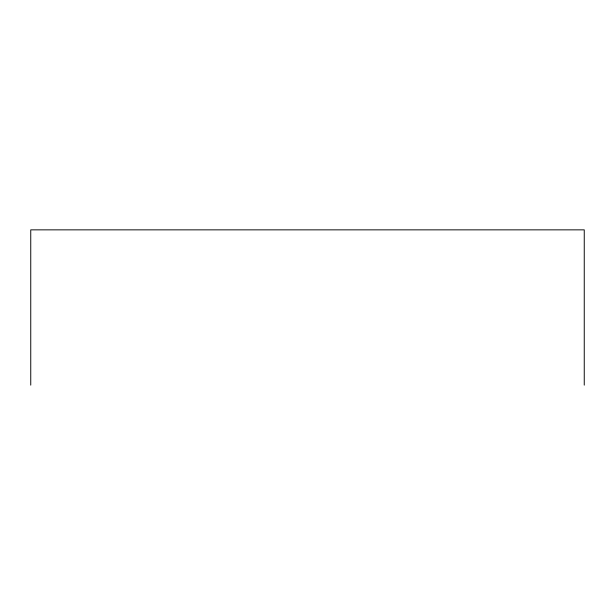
<?xml version="1.0" encoding="UTF-8"?>
<svg xmlns="http://www.w3.org/2000/svg" width="615" height="615" viewBox="0 0 615 615"><rect width="100%" height="100%" fill="white"/><g stroke="black" fill="none" stroke-linecap="round" stroke-linejoin="round"><path stroke-width="0.92" d="M584.25 385.144L584.25 229.856L30.75 229.856L30.75 385.144"/></g></svg>
